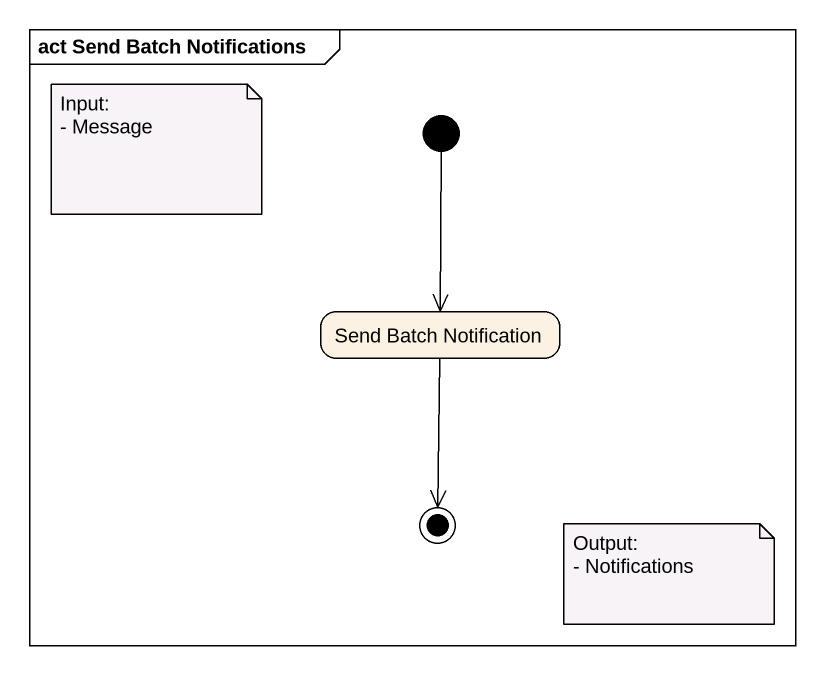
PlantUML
@startuml
mainframe act Send Batch Notifications
hide empty description
state "Send Batch Notification" as Send_Batch_Notification
[*] --> Send_Batch_Notification
Send_Batch_Notification --> [*]
note as N1
  Input:
  - Message
end note
note as N2
  Output:
  - Notifications
end note
@enduml
